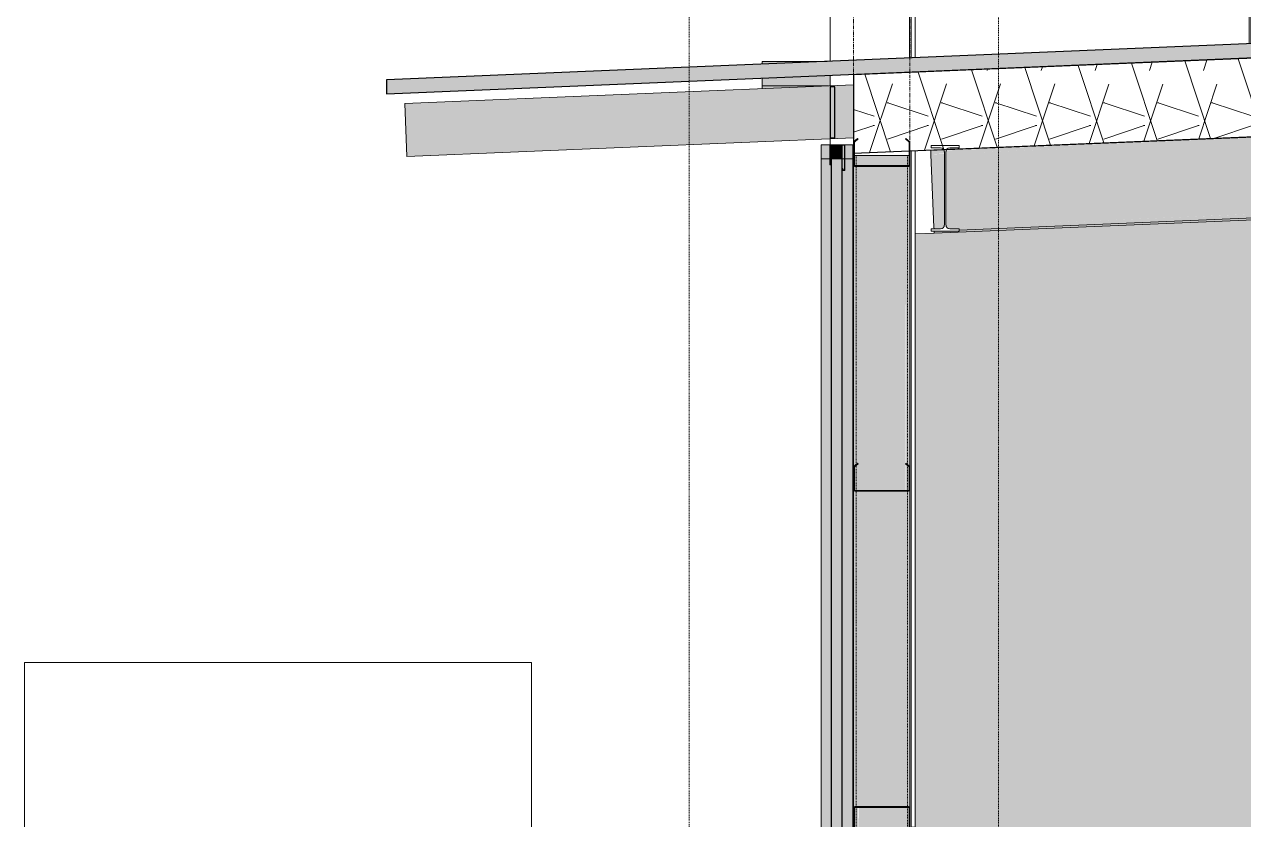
# Model space of a CAD drawing. Header units: inches. Extents: x -23445 to -32, y -314 to 853.
# Drawn here: x -9063.1 to -8889.9, y 49.7 to 162.6 of the extents above; entities that cross this region are included whole.
import ezdxf

# ---------------------------------------------------------------- set-up
doc = ezdxf.new("R2010")
doc.units = ezdxf.units.IN
doc.header["$MEASUREMENT"] = 0
for name, pattern in [('Dash Dot 3_16_', [0.3125, 0.1875, -0.0625, 0, -0.0625]), ('Grid Line 1_2_', [0.875, 0.5, -0.125, 0.125, -0.125]), ('Hidden 1_8_', [0.1875, 0.125, -0.0625])]:
    doc.linetypes.add(name, pattern=pattern)
for name, color, linetype, lineweight in [('A-ANNO-SYMB', 150, 'Continuous', 9), ('A-CLNG', 13, 'Continuous', 9), ('A-CLNG-PATT', 13, 'Continuous', 9), ('A-GLAZ-CWMG', 51, 'Continuous', 9), ('A-ROOF', 132, 'Continuous', 9), ('A-WALL', 113, 'Continuous', 9), ('A-WALL-PATT', 111, 'Continuous', 25), ('E-ELEC-EQPM', 71, 'Continuous', 9), ('I-WALL', 2, 'Continuous', 9), ('S-BEAM', 12, 'Continuous', 9), ('S-COLS', 52, 'Continuous', 9), ('S-GRID', 1, 'Continuous', 9)]:
    doc.layers.add(name, color=color, linetype=linetype, lineweight=lineweight)
pattern_1 = [(0, (-22350.78, 145), (-193, 193), [48, -145]), (90, (-22350.78, 145), (-193, 1e-14), [96.25, -96.75]), (180, (-22302.78, 241.25), (-193, 193), [48, -145]), (90, (-22302.78, 145), (-193, 1e-14), [96.25, -96.75]), (180, (-22302.78, 241.5), (-193, 193), [48, -145]), (90, (-22302.78, 241.5), (-193, 1e-14), [96.25, -96.75]), (0, (-22350.78, 337.75), (-193, 193), [48, -145]), (90, (-22350.78, 241.5), (-193, 1e-14), [96.25, -96.75]), (0, (-22302.53, 193), (-193, 193), [48, -145]), (90, (-22302.53, 144.75), (-193, 1e-14), [48.25, -144.75]), (90, (-22254.53, 144.75), (-193, 1e-14), [48.25, -144.75]), (0, (-22302.53, 289.5), (-193, 193), [48, -145]), (90, (-22302.53, 193.25), (-193, 1e-14), [96.25, -96.75]), (180, (-22254.53, 193.25), (-193, 193), [48, -145]), (90, (-22254.53, 193.25), (-193, 1e-14), [96.25, -96.75]), (90, (-22302.53, 289.75), (-193, 1e-14), [48, -145]), (180, (-22254.53, 289.75), (-193, 193), [48, -145]), (90, (-22254.53, 289.75), (-193, 1e-14), [48, -145]), (0, (-22254.28, 145), (-193, 193), [48, -145]), (90, (-22254.28, 145), (-193, 1e-14), [96.25, -96.75]), (180, (-22206.28, 241.25), (-193, 193), [48, -145]), (90, (-22206.28, 145), (-193, 1e-14), [96.25, -96.75]), (180, (-22206.28, 241.5), (-193, 193), [48, -145]), (90, (-22206.28, 241.5), (-193, 1e-14), [96.25, -96.75]), (180, (-22206.28, 337.75), (-193, 193), [48, -145]), (90, (-22254.28, 241.5), (-193, 1e-14), [96.25, -96.75]), (0, (-22206.03, 193), (-193, 193), [48, -145]), (90, (-22206.03, 144.75), (-193, 1e-14), [48.25, -144.75]), (90, (-22158.03, 144.75), (-193, 1e-14), [48.25, -144.75]), (0, (-22206.03, 289.5), (-193, 193), [48, -145]), (90, (-22206.03, 193.25), (-193, 1e-14), [96.25, -96.75]), (180, (-22158.03, 193.25), (-193, 193), [48, -145]), (90, (-22158.03, 193.25), (-193, 1e-14), [96.25, -96.75]), (90, (-22206.03, 289.75), (-193, 1e-14), [48, -145]), (180, (-22158.03, 289.75), (-193, 193), [48, -145]), (90, (-22158.03, 289.75), (-193, 1e-14), [48, -145])]
pattern_2 = [(45, (-21606.148, 72.082), (-19.007, 19.007), []), (45, (-21606.148, 100.882), (-19.007, 19.007), [])]

# ---------------------------------------------------------------- blocks, each defined once
blk = doc.blocks.new('Girt_C - 8_D-1472944-Building Section - North_South looking West _ Fitness Center')
at = {"layer": 'S-BEAM'}
h = blk.add_hatch(dxfattribs=at)
h.set_pattern_fill('FP_45', color=256, style=0, pattern_type=2)
h.set_pattern_definition(pattern_2)
h.paths.add_polyline_path([(-22795.12, 96.32), (-22787.49, 96.32), (-22787.49, 96.43), (-22795.12, 96.43)], flags=0)
h.paths.add_polyline_path([(-22787.41, 96.5), (-22787.3, 96.51), (-22787.3, 99.82), (-22787.88, 100.3), (-22787.95, 100.22), (-22787.41, 99.77)], flags=0)
h.paths.add_polyline_path([(-22795.19, 96.5), (-22795.19, 99.77), (-22794.66, 100.22), (-22794.73, 100.3), (-22795.3, 99.82), (-22795.3, 96.51)], flags=0)
at = {"layer": 'S-BEAM', "lineweight": 15}
for p, q in [((-22794.73, 100.3), (-22795.3, 99.82)), ((-22795.3, 99.82), (-22795.3, 96.51)), ((-22795.19, 99.77), (-22794.66, 100.22)), ((-22795.19, 96.5), (-22795.19, 99.77)), ((-22794.66, 100.22), (-22794.73, 100.3)), ((-22787.88, 100.3), (-22787.95, 100.22)), ((-22787.95, 100.22), (-22787.41, 99.77)), ((-22787.3, 99.82), (-22787.88, 100.3)), ((-22787.41, 99.77), (-22787.41, 96.5)), ((-22787.3, 96.51), (-22787.3, 99.82)), ((-22787.49, 96.43), (-22795.12, 96.43)), ((-22795.12, 96.32), (-22787.49, 96.32))]:
    blk.add_line(p, q, dxfattribs=at)
for centre, radius, start, end in [((-22795.12, 96.51), 0.188, 180, 270), ((-22795.12, 96.51), 0.0782, 182.1227, 270), ((-22787.49, 96.51), 0.188, 270, 0), ((-22787.49, 96.51), 0.0782, 270, 356.9576)]:
    blk.add_arc(centre, radius, start, end, dxfattribs=at)
blk = doc.blocks.new('Rectangular Mullion - Profile_Polycarbonate_Upper and left-1275841-Building Section - North_South looking West _ Fitness Center')
at = {"layer": 'A-GLAZ-CWMG'}
blk.add_hatch(color=256, dxfattribs=at).paths.add_polyline_path([(-22796.55, 141.88), (-22796.55, 145.5), (-22798.68, 145.5), (-22798.62, 145.44), (-22796.61, 145.44), (-22796.61, 141.94)], flags=0)
at = {"layer": 'A-GLAZ-CWMG', "lineweight": 13}
for p, q in [((-22796.55, 145.5), (-22798.68, 145.5)), ((-22798.68, 145.5), (-22798.68, 142.67)), ((-22798.62, 142.73), (-22798.62, 145.44)), ((-22798.62, 145.44), (-22796.61, 145.44)), ((-22796.61, 145.44), (-22796.61, 141.94)), ((-22796.55, 141.88), (-22796.55, 145.5)), ((-22798.68, 142.67), (-22798.55, 142.67)), ((-22798.55, 142.73), (-22798.62, 142.73)), ((-22798.55, 142.67), (-22798.55, 142.73)), ((-22796.84, 142.13), (-22796.91, 142.13)), ((-22796.91, 142.13), (-22796.91, 141.88)), ((-22796.84, 141.94), (-22796.84, 142.13)), ((-22796.91, 141.88), (-22796.55, 141.88)), ((-22796.61, 141.94), (-22796.84, 141.94))]:
    blk.add_line(p, q, dxfattribs=at)
blk = doc.blocks.new('W-Wide Flange - W12X19-1472862-Building Section - North_South looking West _ Fitness Center')
at = {"layer": 'S-BEAM'}
h = blk.add_hatch(dxfattribs=at)
h.set_pattern_fill('FP_45', color=256, style=0, pattern_type=2)
h.set_pattern_definition(pattern_2)
h.paths.add_polyline_path([(-22784.31, 133.23), (-22780.3, 133.23), (-22780.3, 133.58), (-22781.66, 133.58), (-22782.03, 133.73), (-22782.19, 134.1), (-22782.13, 144.69), (-22782.03, 144.92), (-22781.66, 145.08), (-22780.3, 145.08), (-22780.3, 145.43), (-22784.31, 145.43), (-22784.31, 145.08), (-22782.95, 145.08), (-22782.57, 144.92), (-22782.42, 144.55), (-22782.42, 134.1), (-22782.57, 133.73), (-22782.95, 133.58), (-22784.31, 133.58)], flags=0)
at = {"layer": 'S-BEAM', "lineweight": 15}
for p, q in [((-22780.3, 145.43), (-22784.31, 145.43)), ((-22784.31, 145.43), (-22784.31, 145.08)), ((-22784.31, 145.08), (-22782.95, 145.08)), ((-22782.42, 144.55), (-22782.42, 134.1)), ((-22782.19, 134.1), (-22782.19, 144.55)), ((-22781.66, 145.08), (-22780.3, 145.08)), ((-22780.3, 145.08), (-22780.3, 145.43)), ((-22782.95, 133.58), (-22784.31, 133.58)), ((-22784.31, 133.58), (-22784.31, 133.23)), ((-22780.3, 133.58), (-22781.66, 133.58)), ((-22780.3, 133.23), (-22780.3, 133.58)), ((-22784.31, 133.23), (-22780.3, 133.23))]:
    blk.add_line(p, q, dxfattribs=at)
for centre, start, end in [((-22782.95, 144.55), 0, 90), ((-22781.66, 144.55), 90, 180), ((-22782.95, 134.1), 270, 0), ((-22781.66, 134.1), 180, 270)]:
    blk.add_arc(centre, 0.525, start, end, dxfattribs=at)
blk = doc.blocks.new('Transformer-Dry-Type-Siemens - 6x6x6-1004770-Building Section - North_South looking West _ Fitness Center')
at = {"layer": 'E-ELEC-EQPM'}
for p, q in [((-22913.05, 0), (-22913.05, 72)), ((-22913.05, 72), (-22841.05, 72)), ((-22913.05, 72), (-22841.05, 72)), ((-22913.05, 0), (-22913.05, 72)), ((-22841.05, 72), (-22841.05, 0)), ((-22841.05, 72), (-22841.05, 0))]:
    blk.add_line(p, q, dxfattribs=at)
blk = doc.blocks.new('HSS-Hollow Structural Section-Column - HSS8X8X3_8-1159169-Building Section - North_South looking West _ Fitness Center')
at = {"layer": 'S-COLS', "linetype": 'Hidden 1_8_'}
for p, q in [((-22794.95, 142.54), (-22794.95, 144)), ((-22787.65, 144), (-22787.65, 142.55)), ((-22794.95, 100.11), (-22794.95, 142.44)), ((-22787.65, 142.44), (-22787.65, 100.11)), ((-22794.95, 96.43), (-22794.95, 99.97)), ((-22787.65, 99.97), (-22787.65, 96.43)), ((-22794.95, 51.55), (-22794.95, 96.32)), ((-22787.65, 96.32), (-22787.65, 51.55)), ((-22794.95, 47.9), (-22794.95, 51.45)), ((-22787.65, 51.45), (-22787.65, 47.9)), ((-22794.95, 0), (-22794.95, 47.76)), ((-22787.65, 47.76), (-22787.65, 0))]:
    blk.add_line(p, q, dxfattribs=at)
blk = doc.blocks.new('W-Wide Flange - W12X16-1341241-Building Section - North_South looking West _ Fitness Center')
at = {"layer": 'S-BEAM'}
h = blk.add_hatch(color=256, dxfattribs=at)
h.paths.add_polyline_path([(-22782.42, 144.5), (-22782.5, 144.75), (-22782.57, 144.76), (-22784.35, 144.62), (-22784.33, 144.42)], flags=0)
h.paths.add_polyline_path([(-22784.33, 144.14), (-22782.42, 144.28), (-22782.42, 144.5), (-22784.34, 144.42), (-22784.33, 144.28)], flags=0)
h.paths.add_polyline_path([(-22782.19, 144.23), (-22370.3, 161.4), (-22370.3, 161.94), (-22782.12, 144.71), (-22782.19, 144.37), (-22782.19, 144.28)], flags=0)
h = blk.add_hatch(color=256, dxfattribs=at)
h.paths.add_polyline_path([(-22783.9, 133.78), (-22782.53, 133.83), (-22782.42, 134.1), (-22782.42, 144.22), (-22784.33, 144.14), (-22784.25, 142.2)], flags=0)
h.paths.add_polyline_path([(-22782.08, 133.85), (-22370.3, 151.07), (-22370.3, 161.39), (-22782.19, 144.23), (-22782.13, 133.96)], flags=0)
h = blk.add_hatch(color=256, dxfattribs=at)
h.paths.add_polyline_path([(-22780.3, 133.38), (-22370.3, 150.54), (-22370.3, 151.01), (-22782.08, 133.85), (-22781.99, 133.71), (-22781.66, 133.58), (-22780.3, 133.54), (-22780.3, 133.4)], flags=0)
h.paths.add_polyline_path([(-22783.87, 133.58), (-22782.95, 133.58), (-22782.53, 133.83), (-22783.9, 133.78), (-22783.88, 133.58)], flags=0)
blk.add_hatch(color=256, dxfattribs=at).paths.add_polyline_path([(-22783.86, 132.96), (-22370.3, 150.2), (-22370.3, 150.46), (-22780.3, 133.38), (-22780.3, 133.23), (-22783.87, 133.23)], flags=0)
for p, q in [((-22782.09, 144.78), (-22370.3, 161.94)), ((-22783.86, 132.96), (-22370.3, 150.2)), ((-22780.3, 133.38), (-22370.3, 150.46)), ((-22784.35, 144.69), (-22782.51, 144.77)), ((-22784.33, 144.14), (-22784.35, 144.69)), ((-22783.9, 133.78), (-22784.33, 144.14)), ((-22783.89, 133.63), (-22783.9, 133.78)), ((-22783.86, 132.96), (-22783.87, 133.23))]:
    blk.add_line(p, q, dxfattribs=at)
blk = doc.blocks.new('Dimension Lumber - 5_5 x 7_5 Glulam-1403166-Building Section - North_South looking West _ Fitness Center')
at = {"layer": 'S-BEAM'}
h = blk.add_hatch(color=256, dxfattribs=at)
h.paths.add_polyline_path([(-22858.74, 143.86), (-22795.3, 146.5), (-22795.3, 154.01), (-22859.05, 151.35)], flags=0)
h.paths.add_polyline_path([(-22797.99, 146.5), (-22798.62, 146.5), (-22798.62, 153.75), (-22797.99, 153.75), (-22797.99, 152.28)], flags=0)
for p, q in [((-22859.05, 151.35), (-22795.3, 154.01)), ((-22858.74, 143.86), (-22859.05, 151.35)), ((-22858.74, 143.86), (-22795.3, 146.5))]:
    blk.add_line(p, q, dxfattribs=at)
blk = doc.blocks.new('Rectangular Mullion - Exterior 2_ x 4_5_-1135297-Building Section - North_South looking West _ Fitness Center')
at = {"layer": 'A-GLAZ-CWMG'}
h = blk.add_hatch(color=256, dxfattribs=at)
h.paths.add_polyline_path([(-22799.93, 143.5), (-22798.68, 143.5), (-22798.68, 145.5), (-22799.93, 145.44), (-22799.93, 143.86)], flags=0)
h.paths.add_polyline_path([(-22798.62, 143.5), (-22798.48, 143.5), (-22798.48, 145.44), (-22798.62, 145.44), (-22798.62, 143.86)], flags=0)
h.paths.add_polyline_path([(-22796.55, 143.5), (-22795.43, 143.5), (-22795.43, 145.5), (-22796.55, 145.44), (-22796.55, 143.86)], flags=0)
h.paths.add_polyline_path([(-22796.61, 143.5), (-22796.61, 145.44), (-22796.91, 145.44), (-22796.91, 143.5)], flags=0)
blk.add_hatch(color=256, dxfattribs=at).paths.add_polyline_path([(-22796.91, 143.5), (-22796.91, 145.44), (-22798.48, 145.44), (-22798.48, 143.5)], flags=0)
for p, q in [((-22798.68, 145.5), (-22799.93, 145.5)), ((-22799.93, 145.5), (-22799.93, 143.5)), ((-22795.43, 145.5), (-22796.55, 145.5)), ((-22795.43, 143.5), (-22795.43, 145.5)), ((-22799.93, 143.5), (-22798.68, 143.5)), ((-22798.62, 143.5), (-22798.48, 143.5)), ((-22798.48, 143.5), (-22796.91, 143.5)), ((-22796.91, 143.5), (-22796.61, 143.5)), ((-22796.55, 143.5), (-22795.43, 143.5))]:
    blk.add_line(p, q, dxfattribs=at)
blk = doc.blocks.new('Rectangular Mullion - Exterior 2_ x 4_5_-1142381-Building Section - North_South looking West _ Fitness Center')
at = {"layer": 'A-GLAZ-CWMG'}
h = blk.add_hatch(color=256, dxfattribs=at)
h.paths.add_polyline_path([(-22798.48, 97), (-22798.48, 143.5), (-22798.62, 143.5), (-22798.68, 143.5), (-22799.93, 143.5), (-22799.93, 97)], flags=0)
h.paths.add_polyline_path([(-22795.43, 97), (-22795.43, 143.5), (-22796.55, 143.5), (-22796.61, 143.5), (-22796.91, 143.5), (-22796.91, 97)], flags=0)
blk.add_hatch(color=256, dxfattribs=at).paths.add_polyline_path([(-22796.91, 97), (-22796.91, 143.5), (-22798.48, 143.5), (-22798.48, 97)], flags=0)
for p, q in [((-22799.93, 143.5), (-22798.68, 143.5)), ((-22799.93, 97), (-22799.93, 143.5)), ((-22798.62, 143.5), (-22798.48, 143.5)), ((-22798.48, 143.5), (-22796.91, 143.5)), ((-22796.91, 143.5), (-22796.61, 143.5)), ((-22796.55, 143.5), (-22795.43, 143.5)), ((-22795.43, 143.5), (-22795.43, 97))]:
    blk.add_line(p, q, dxfattribs=at)
blk = doc.blocks.new('Rectangular Mullion - Exterior 2_ x 4_5_-1142382-Building Section - North_South looking West _ Fitness Center')
at = {"layer": 'A-GLAZ-CWMG'}
h = blk.add_hatch(color=256, dxfattribs=at)
h.paths.add_polyline_path([(-22799.93, 2), (-22798.48, 2), (-22798.48, 97), (-22799.93, 97), (-22799.93, 21.29)], flags=0)
h.paths.add_polyline_path([(-22795.43, 2), (-22795.43, 97), (-22796.91, 97), (-22796.91, 2), (-22796.61, 2), (-22796.55, 2)], flags=0)
blk.add_hatch(color=256, dxfattribs=at).paths.add_polyline_path([(-22796.91, 2), (-22796.91, 97), (-22798.48, 97), (-22798.48, 2)], flags=0)
for p, q in [((-22799.93, 2), (-22799.93, 97)), ((-22795.43, 97), (-22795.43, 2)), ((-22798.48, 2), (-22799.93, 2)), ((-22796.91, 2), (-22798.48, 2)), ((-22796.61, 2), (-22796.91, 2)), ((-22795.43, 2), (-22796.56, 2))]:
    blk.add_line(p, q, dxfattribs=at)
blk = doc.blocks.new('Girt_C - 8_D-1405511-Building Section - North_South looking West _ Fitness Center')
at = {"layer": 'S-BEAM', "lineweight": 15}
for p, q in [((-22795.3, 51.37), (-22795.3, 48.05)), ((-22795.19, 48.11), (-22795.19, 51.37)), ((-22787.49, 51.55), (-22795.12, 51.55)), ((-22795.12, 51.45), (-22787.49, 51.45)), ((-22787.41, 51.37), (-22787.41, 48.11)), ((-22787.3, 48.05), (-22787.3, 51.37)), ((-22795.3, 48.05), (-22794.73, 47.57)), ((-22794.66, 47.66), (-22795.19, 48.11)), ((-22794.73, 47.57), (-22794.66, 47.66)), ((-22787.41, 48.11), (-22787.95, 47.66)), ((-22787.95, 47.66), (-22787.88, 47.57)), ((-22787.88, 47.57), (-22787.3, 48.05))]:
    blk.add_line(p, q, dxfattribs=at)
for centre, radius, start, end in [((-22795.12, 51.37), 0.188, 90, 180), ((-22795.12, 51.37), 0.0782, 90, 176.9576), ((-22787.49, 51.37), 0.188, 0, 90), ((-22787.49, 51.37), 0.0782, 2.1227, 90)]:
    blk.add_arc(centre, radius, start, end, dxfattribs=at)
blk = doc.blocks.new('Girt_C - 8_D-1472945-Building Section - North_South looking West _ Fitness Center')
at = {"layer": 'S-BEAM'}
h = blk.add_hatch(dxfattribs=at)
h.set_pattern_fill('FP_45', color=256, style=0, pattern_type=2)
h.set_pattern_definition(pattern_2)
h.paths.add_polyline_path([(-22795.12, 142.44), (-22787.49, 142.44), (-22787.49, 142.55), (-22795.12, 142.55)], flags=0)
h.paths.add_polyline_path([(-22787.41, 142.62), (-22787.3, 142.63), (-22787.3, 145.94), (-22787.88, 146.42), (-22787.95, 146.34), (-22787.41, 145.89)], flags=0)
h.paths.add_polyline_path([(-22795.19, 142.62), (-22795.19, 145.89), (-22794.66, 146.34), (-22794.73, 146.42), (-22795.3, 145.94), (-22795.3, 142.63)], flags=0)
at = {"layer": 'S-BEAM', "lineweight": 15}
for p, q in [((-22794.73, 146.42), (-22795.3, 145.94)), ((-22795.3, 145.94), (-22795.3, 142.63)), ((-22795.19, 145.89), (-22794.66, 146.34)), ((-22795.19, 142.62), (-22795.19, 145.89)), ((-22794.66, 146.34), (-22794.73, 146.42)), ((-22787.88, 146.42), (-22787.95, 146.34)), ((-22787.95, 146.34), (-22787.41, 145.89)), ((-22787.3, 145.94), (-22787.88, 146.42)), ((-22787.41, 145.89), (-22787.41, 142.62)), ((-22787.3, 142.63), (-22787.3, 145.94)), ((-22787.49, 142.55), (-22795.12, 142.55)), ((-22795.12, 142.44), (-22787.49, 142.44))]:
    blk.add_line(p, q, dxfattribs=at)
for centre, radius, start, end in [((-22795.12, 142.63), 0.188, 180, 270), ((-22795.12, 142.63), 0.0782, 182.1227, 270), ((-22787.49, 142.63), 0.188, 270, 0), ((-22787.49, 142.63), 0.0782, 270, 356.9576)]:
    blk.add_arc(centre, radius, start, end, dxfattribs=at)
blk = doc.blocks.new('HSS-Hollow Structural Section - HSS1-1_2X1-1_2X1_8 - Obsolete-1396620-Building Section - North_South looking West _ Fitness Center')
at = {"layer": 'S-BEAM'}
h = blk.add_hatch(color=256, dxfattribs=at)
h.paths.add_polyline_path([(-20878.55, 154.15), (-20878.55, 155.18), (-20889.05, 155.18), (-20889.05, 154.15), (-20884.31, 154.15)], flags=0)
h.paths.add_polyline_path([(-22808.3, 154.15), (-22798.62, 154.15), (-22798.62, 155.18), (-22803.16, 155.18), (-22808.3, 154.97)], flags=0)
h = blk.add_hatch(color=256, dxfattribs=at)
h.paths.add_polyline_path([(-20878.55, 153.9), (-20878.55, 154.15), (-20889.05, 154.15), (-20889.05, 153.9), (-20884.31, 153.9)], flags=0)
h.paths.add_polyline_path([(-22801.49, 153.9), (-22798.62, 153.98), (-22798.62, 154.15), (-22808.3, 154.15), (-22808.3, 153.9)], flags=0)
h = blk.add_hatch(color=256, dxfattribs=at)
h.paths.add_polyline_path([(-20878.55, 155.18), (-20878.55, 155.4), (-20889.05, 155.34), (-20889.05, 155.18), (-20884.31, 155.18)], flags=0)
h.paths.add_polyline_path([(-22798.62, 155.18), (-22798.62, 155.37), (-22801.49, 155.18)], flags=0)
blk.add_hatch(color=256, dxfattribs=at).paths.add_polyline_path([(-22798.8, 153.86), (-22798.62, 153.9), (-22801.49, 153.86)], flags=0)
for p, q in [((-22808.3, 154.15), (-22808.3, 154.97)), ((-22808.3, 153.9), (-22808.3, 154.15)), ((-22808.3, 153.86), (-22808.3, 153.9)), ((-22808.3, 153.86), (-22798.8, 153.86))]:
    blk.add_line(p, q, dxfattribs=at)
blk = doc.blocks.new('HSS-Hollow Structural Section - HSS1-1_2X1-1_2X1_8 - Obsolete-V186-Building Section - North_South looking West _ Fitness Center')
at = {"layer": 'S-BEAM'}
h = blk.add_hatch(color=256, dxfattribs=at)
h.paths.add_polyline_path([(-20878.55, 152.98), (-20878.55, 153.86), (-20889.05, 153.86), (-20889.05, 152.98), (-20884.31, 152.98)], flags=0)
h.paths.add_polyline_path([(-22808.3, 153.46), (-22798.8, 153.86), (-22808.3, 153.86)], flags=0)
blk.add_line((-22808.3, 153.46), (-22808.3, 153.86), dxfattribs=at)

msp = doc.modelspace()

# ---------------------------------------------------------------- hatches: boundary and pattern name
at = {"layer": 'A-CLNG-PATT'}
h = msp.add_hatch(dxfattribs=at)
h.set_pattern_fill('FP_43', color=256, style=0, pattern_type=2)
h.set_pattern_definition([(161.57, (-21605.188, 73.042), (-7.6802237, -0.0009796), [0, -54.643, 6.067, 0]), (18.43, (-21607.108, 73.042), (-7.6802237, 0.0009796), [0, -54.643, 6.067, 0]), (108.43, (-21605.188, 73.042), (3.8382953, -19.2013653), [18.211, -42.499]), (71.57, (-21607.108, 73.042), (3.8382953, 19.2013653), [18.211, -42.499])])
h.paths.add_polyline_path([(-8945.31, 144.31), (-8520.31, 162.02), (-8520.31, 173.15), (-8945.31, 155.45), (-8945.31, 152.28)], flags=0)
at = {"layer": 'A-ROOF'}
msp.add_hatch(color=256, dxfattribs=at).paths.add_polyline_path([(-9011.62, 152.74), (-8520.31, 173.22), (-8520.31, 175.22), (-9011.62, 154.75)], flags=0)
at = {"layer": 'A-ROOF', "lineweight": 5}
msp.add_hatch(color=256, dxfattribs=at).paths.add_polyline_path([(-8958.31, 156.97), (-8949.06, 157.35), (-8958.31, 157.35)], flags=0)
at = {"layer": 'A-WALL-PATT', "lineweight": 9}
h = msp.add_hatch(dxfattribs=at)
h.set_pattern_fill('FP_46', color=256, style=0, pattern_type=2)
h.set_pattern_definition(pattern_1)
h.paths.add_polyline_path([(-8936.56, 157.87), (-8520.31, 175.22), (-8520.31, 176), (-8522.81, 176), (-8522.81, 186.22), (-8596.68, 186.22), (-8596.68, 190), (-8948.62, 190), (-8948.62, 188.22), (-8936.56, 188.22), (-8936.56, 162.36)], flags=0)
h = msp.add_hatch(dxfattribs=at)
h.set_pattern_fill('FP_46', color=256, style=0, pattern_type=2)
h.set_pattern_definition(pattern_1)
h.paths.add_polyline_path([(-8945.31, 0), (-8945.31, 146.5), (-8948.62, 146.36), (-8948.62, 145.5), (-8945.43, 145.5), (-8945.43, 0)], flags=0)
h.paths.add_polyline_path([(-8937.31, 0), (-8936.56, 0), (-8936.56, 144.68), (-8937.31, 144.64), (-8937.31, 1.14)], flags=0)
h.paths.add_polyline_path([(-8937.86, 144), (-8937.42, 144), (-8937.42, 144.64), (-8945.2, 144.31), (-8945.2, 144), (-8938.01, 144)], flags=0)
h.paths.add_polyline_path([(-8948.62, 153.87), (-8945.31, 154.01), (-8945.31, 155.45), (-8948.62, 155.37)], flags=0)
h.paths.add_polyline_path([(-8948.62, 157.37), (-8936.56, 157.87), (-8936.56, 188.72), (-8948.62, 188.72), (-8948.62, 162.36)], flags=0)
at = {"layer": 'A-WALL-PATT', "lineweight": 9, "transparency": 33554649}
msp.add_hatch(color=256, dxfattribs=at).paths.add_polyline_path([(-8946.91, 0.06), (-8946.91, 145.44), (-8948.48, 145.44), (-8948.48, 0.06)], flags=0)
at = {"layer": 'I-WALL'}
msp.add_hatch(color=256, dxfattribs=at).paths.add_polyline_path([(-8948.62, 146.5), (-8947.99, 146.5), (-8947.99, 153.75), (-8948.62, 153.75), (-8948.62, 152.28)], flags=0)
at = {"layer": 'I-WALL', "lineweight": 5}
h = msp.add_hatch(color=256, dxfattribs=at)
h.paths.add_polyline_path([(-8936.56, 0), (-8849.59, 0), (-8849.59, 87), (-8807.59, 87), (-8807.59, 0), (-8802.49, 0), (-8802.49, 98.25), (-8520.31, 98.25), (-8520.31, 110.38), (-8649.06, 110.44), (-8650.97, 110.63), (-8652.29, 110.88), (-8655.38, 112.01), (-8656.52, 112.6), (-8657.2, 113.04), (-8659.41, 114.74), (-8661.01, 116.44), (-8661.36, 116.82), (-8746.66, 116.82), (-8746.66, 134.82), (-8662.1, 134.88), (-8660.83, 136.56), (-8658.74, 138.62), (-8655.77, 140.57), (-8654.6, 141.11), (-8652.39, 141.82), (-8650.18, 142.26), (-8646.84, 142.38), (-8520.31, 142.38), (-8520.31, 150.2), (-8936.56, 132.85), (-8936.56, 1.14)], flags=0)
h.paths.add_polyline_path([(-8870.57, 115.82), (-8885.03, 115.82), (-8885.03, 133.82), (-8845.03, 133.82), (-8845.03, 115.82)], flags=0)
h.paths.add_polyline_path([(-8751.06, 118.82), (-8791.06, 118.82), (-8791.06, 136.82), (-8751.06, 136.82), (-8751.06, 132.96)], flags=0)
at = {"layer": 'S-COLS', "lineweight": 5}
for points in [[(-8944.78, 0), (-8944.61, 0), (-8944.66, 51.45), (-8945.12, 51.52), (-8945.09, 51.55), (-8944.61, 51.55), (-8944.61, 96.32), (-8945.12, 96.32), (-8945.04, 96.43), (-8944.61, 96.43), (-8944.61, 142.44), (-8945.12, 142.44), (-8945.08, 142.55), (-8944.61, 142.55), (-8944.61, 144), (-8945.2, 144), (-8945.26, 142.62), (-8945.31, 142.62), (-8945.25, 99.87), (-8944.71, 100.28), (-8944.71, 100.18), (-8945.2, 99.77), (-8945.26, 96.51), (-8945.31, 96.5), (-8945.23, 51.37), (-8945.2, 51.37), (-8945.12, 48.04), (-8944.66, 47.66), (-8944.78, 47.61), (-8945.31, 48.05), (-8945.27, 0), (-8944.96, 0)], [(-8938.01, 0), (-8937.31, 0), (-8937.37, 48), (-8937.91, 47.6), (-8937.91, 47.7), (-8937.42, 48.11), (-8937.35, 51.37), (-8937.31, 51.37), (-8937.39, 96.5), (-8937.42, 96.5), (-8937.49, 99.83), (-8937.95, 100.22), (-8937.84, 100.27), (-8937.31, 99.82), (-8937.35, 142.62), (-8937.42, 142.62), (-8937.42, 144), (-8938.01, 144), (-8938, 142.55), (-8937.49, 142.55), (-8937.53, 142.44), (-8938.01, 142.44), (-8937.95, 96.43), (-8937.49, 96.43), (-8937.53, 96.32), (-8938.01, 96.32), (-8938.01, 51.55), (-8937.49, 51.52), (-8937.57, 51.45), (-8938.01, 51.45), (-8938.01, 1.14)]]:
    msp.add_hatch(color=256, dxfattribs=at).paths.add_polyline_path(points, flags=0)
h = msp.add_hatch(color=256, dxfattribs=at)
h.paths.add_polyline_path([(-8941.81, 0), (-8938.01, 0), (-8938.01, 51.45), (-8944.61, 51.45), (-8944.61, 0)], flags=0)
h.paths.add_polyline_path([(-8938.01, 51.55), (-8938.01, 96.32), (-8944.61, 96.32), (-8944.61, 51.55)], flags=0)
h.paths.add_polyline_path([(-8938.01, 96.43), (-8938.01, 142.44), (-8944.61, 142.44), (-8944.61, 96.43), (-8941.81, 96.43)], flags=0)
h.paths.add_polyline_path([(-8938.01, 142.55), (-8938.01, 144), (-8944.61, 144), (-8944.61, 142.55), (-8941.81, 142.55)], flags=0)

# ---------------------------------------------------------------- linework, layer by layer
at = {"layer": 'A-ANNO-SYMB', "linetype": 'Dash Dot 3_16_'}
for p, q in [((-8968.67, 168.32), (-8968.67, -11.18)), ((-8924.73, -11.18), (-8924.73, 168.32))]:
    msp.add_line(p, q, dxfattribs=at)
at = {"layer": 'A-CLNG', "lineweight": 25}
for p, q in [((-8520.31, 173.15), (-8945.31, 155.45)), ((-8945.31, 144.31), (-8520.31, 162.02)), ((-8945.31, 155.45), (-8945.31, 144.31))]:
    msp.add_line(p, q, dxfattribs=at)
at = {"layer": 'A-ROOF', "lineweight": 25}
for p, q in [((-8520.31, 175.22), (-9011.62, 154.75)), ((-9011.62, 152.74), (-8520.31, 173.22)), ((-9011.62, 154.75), (-9011.62, 152.74))]:
    msp.add_line(p, q, dxfattribs=at)
at = {"layer": 'A-ROOF'}
for q in [(-8949.06, 157.35), (-8958.31, 156.97)]:
    msp.add_line((-8958.31, 157.35), q, dxfattribs=at)
at = {"layer": 'A-WALL'}
for p, q in [((-8948.62, 157.37), (-8948.62, 239.46)), ((-8936.56, 188.72), (-8936.56, 157.87)), ((-8948.62, 153.87), (-8948.62, 155.37)), ((-8948.62, 145.5), (-8948.62, 146.36)), ((-8936.56, 144.68), (-8936.56, 0))]:
    msp.add_line(p, q, dxfattribs=at)
at = {"layer": 'A-WALL', "lineweight": 25}
for p, q in [((-8946.91, 145.44), (-8948.48, 145.44)), ((-8948.48, 145.44), (-8948.48, 0.06)), ((-8946.91, 0.06), (-8946.91, 145.44))]:
    msp.add_line(p, q, dxfattribs=at)
at = {"layer": 'I-WALL', "lineweight": 25}
for p, q in [((-8947.99, 153.75), (-8948.62, 153.75)), ((-8948.62, 153.75), (-8948.62, 146.5)), ((-8947.99, 146.5), (-8947.99, 153.75)), ((-8948.62, 146.5), (-8947.99, 146.5))]:
    msp.add_line(p, q, dxfattribs=at)
at = {"layer": 'I-WALL'}
msp.add_line((-8933.87, 132.96), (-8936.56, 132.85), dxfattribs=at)
at = {"layer": 'S-COLS'}
for p, q in [((-8944.61, 144), (-8945.2, 144)), ((-8938.01, 144), (-8944.61, 144)), ((-8937.41, 144), (-8938.01, 144)), ((-8945.31, 142.63), (-8945.31, 99.82)), ((-8937.31, 99.82), (-8937.31, 142.63)), ((-8945.31, 96.51), (-8945.31, 51.37)), ((-8937.31, 51.37), (-8937.31, 96.51))]:
    msp.add_line(p, q, dxfattribs=at)
at = {"layer": 'S-GRID', "linetype": 'Grid Line 1_2_'}
for p, q in [((-8945.31, -293.04), (-8945.31, 738.66)), ((-8945.31, -293.04), (-8945.31, 738.66)), ((-8937.31, -293.04), (-8937.31, 738.66)), ((-8937.31, -293.04), (-8937.31, 738.66))]:
    msp.add_line(p, q, dxfattribs=at)

# ---------------------------------------------------------------- block references
at = {"layer": 'A-GLAZ-CWMG'}
for name in ['Rectangular Mullion - Exterior 2_ x 4_5_-1135297-Building Section - North_South looking West _ Fitness Center', 'Rectangular Mullion - Profile_Polycarbonate_Upper and left-1275841-Building Section - North_South looking West _ Fitness Center', 'Rectangular Mullion - Exterior 2_ x 4_5_-1142381-Building Section - North_South looking West _ Fitness Center', 'Rectangular Mullion - Exterior 2_ x 4_5_-1142382-Building Section - North_South looking West _ Fitness Center']:
    msp.add_blockref(name, (13850, 0), dxfattribs=at)
at = {"layer": 'E-ELEC-EQPM'}
msp.add_blockref('Transformer-Dry-Type-Siemens - 6x6x6-1004770-Building Section - North_South looking West _ Fitness Center', (13850, 0), dxfattribs=at)
at = {"layer": 'S-BEAM'}
for name in ['W-Wide Flange - W12X16-1341241-Building Section - North_South looking West _ Fitness Center', 'HSS-Hollow Structural Section - HSS1-1_2X1-1_2X1_8 - Obsolete-1396620-Building Section - North_South looking West _ Fitness Center', 'Dimension Lumber - 5_5 x 7_5 Glulam-1403166-Building Section - North_South looking West _ Fitness Center', 'HSS-Hollow Structural Section - HSS1-1_2X1-1_2X1_8 - Obsolete-V186-Building Section - North_South looking West _ Fitness Center', 'Girt_C - 8_D-1472945-Building Section - North_South looking West _ Fitness Center', 'W-Wide Flange - W12X19-1472862-Building Section - North_South looking West _ Fitness Center', 'Girt_C - 8_D-1472944-Building Section - North_South looking West _ Fitness Center', 'Girt_C - 8_D-1405511-Building Section - North_South looking West _ Fitness Center']:
    msp.add_blockref(name, (13850, 0), dxfattribs=at)
at = {"layer": 'S-COLS', "linetype": 'Hidden 1_8_'}
msp.add_blockref('HSS-Hollow Structural Section-Column - HSS8X8X3_8-1159169-Building Section - North_South looking West _ Fitness Center', (13850, 0), dxfattribs=at)

doc.saveas('drawing.dxf')
